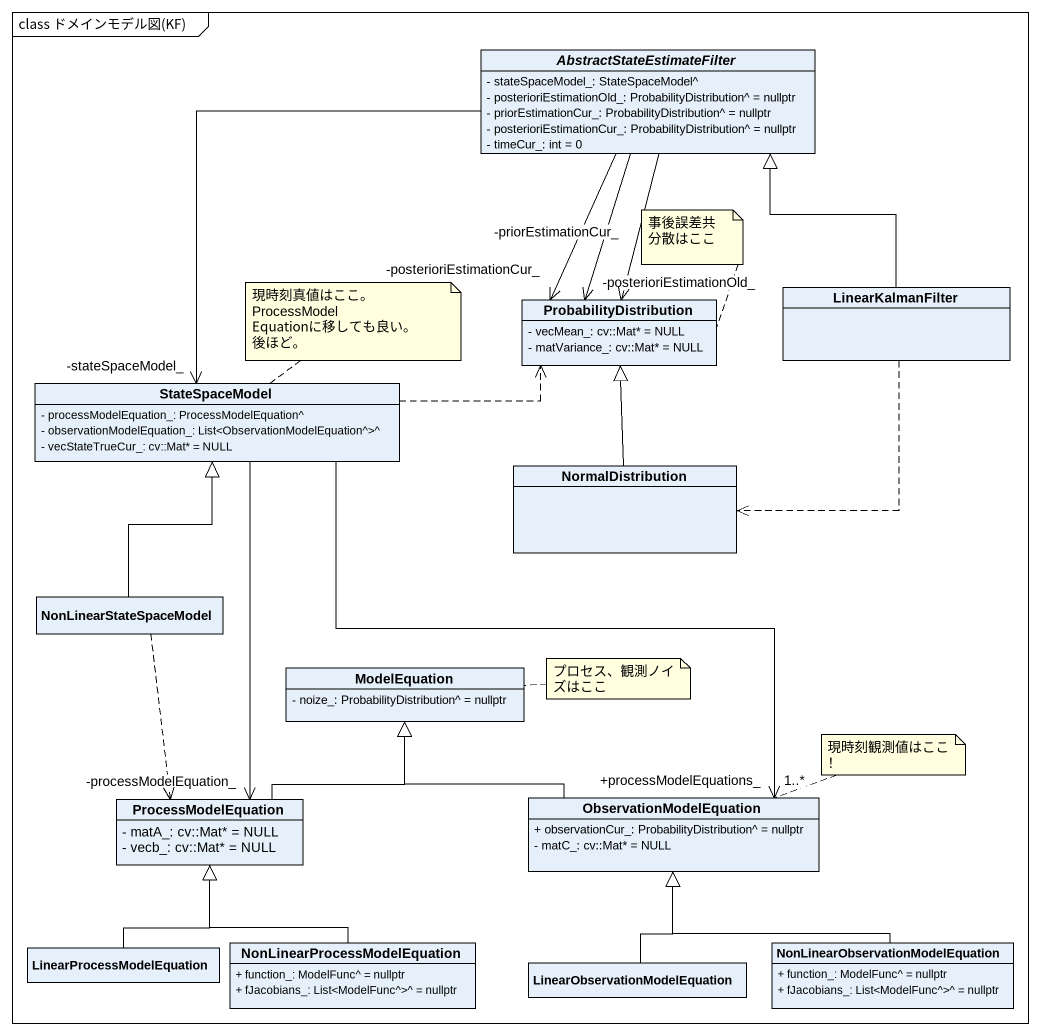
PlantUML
@startuml
mainframe class ドメインモデル図(KF)
hide circle
hide empty members
skinparam classAttributeIconSize 0
abstract class AbstractStateEstimateFilter {
  - stateSpaceModel_: StateSpaceModel^
  - posterioriEstimationOld_: ProbabilityDistribution^ = nullptr
  - priorEstimationCur_: ProbabilityDistribution^ = nullptr
  - posterioriEstimationCur_: ProbabilityDistribution^ = nullptr
  - timeCur_: int = 0
}
class ProbabilityDistribution {
  - vecMean_: cv::Mat* = NULL
  - matVariance_: cv::Mat* = NULL
}
class LinearKalmanFilter
class StateSpaceModel {
  - processModelEquation_: ProcessModelEquation^
  - observationModelEquation_: List<ObservationModelEquation^>^
  - vecStateTrueCur_: cv::Mat* = NULL
}
class NormalDistribution
class NonLinearStateSpaceModel
class ModelEquation {
  - noize_: ProbabilityDistribution^ = nullptr
}
class ProcessModelEquation {
  - matA_: cv::Mat* = NULL
  - vecb_: cv::Mat* = NULL
}
class ObservationModelEquation {
  + observationCur_: ProbabilityDistribution^ = nullptr
  - matC_: cv::Mat* = NULL
}
class "NonLinearProcessModelEquation" as NonLinearProcessModelEquatio {
  + function_: ModelFunc^ = nullptr
  + fJacobians_: List<ModelFunc^>^ = nullptr
}
class "NonLinearObservationModelEquation" as NonLinearObservationModelEqu {
  + function_: ModelFunc^ = nullptr
  + fJacobians_: List<ModelFunc^>^ = nullptr
}
class LinearProcessModelEquation
class "LinearObservationModelEquation" as LinearObservationModelEquati
AbstractStateEstimateFilter --> "-posterioriEstimationCur_" ProbabilityDistribution
AbstractStateEstimateFilter --> "-posterioriEstimationOld_" ProbabilityDistribution
AbstractStateEstimateFilter --> "-priorEstimationCur_" ProbabilityDistribution
AbstractStateEstimateFilter --> "-stateSpaceModel_" StateSpaceModel
LinearKalmanFilter -up-|> AbstractStateEstimateFilter
LinearKalmanFilter ..> NormalDistribution
StateSpaceModel .right.> ProbabilityDistribution
StateSpaceModel --> "-processModelEquation_" ProcessModelEquation
StateSpaceModel --> "+processModelEquations_\n1..*" ObservationModelEquation
NormalDistribution -up-|> ProbabilityDistribution
NonLinearStateSpaceModel -up-|> StateSpaceModel
NonLinearStateSpaceModel ..> ProcessModelEquation
ProcessModelEquation -up-|> ModelEquation
ObservationModelEquation -left-|> ModelEquation
NonLinearProcessModelEquatio -up-|> ProcessModelEquation
NonLinearObservationModelEqu -up-|> ObservationModelEquation
LinearProcessModelEquation -up-|> ProcessModelEquation
LinearObservationModelEquati -up-|> ObservationModelEquation
note top of ProbabilityDistribution : 事後誤差共分散はここ
note top of StateSpaceModel
  現時刻真値はここ。
  ProcessModelEquationに移しても良い。
  後ほど。
end note
note right of ModelEquation : プロセス、観測ノイズはここ
note right of ObservationModelEquation : 現時刻観測値はここ！
@enduml
